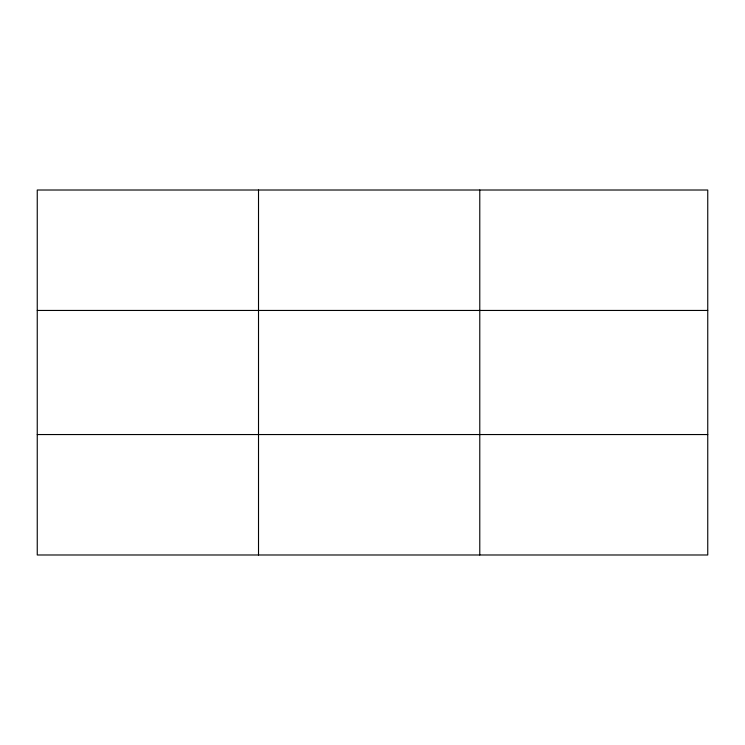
<?xml version="1.0" encoding="UTF-8"?>
<svg xmlns="http://www.w3.org/2000/svg" width="745" height="745" viewBox="0 0 745 745"><rect width="100%" height="100%" fill="white"/><g stroke="black" fill="none" stroke-linecap="round" stroke-linejoin="round"><path stroke-width="1.12" d="M258.515 554.988L258.515 190.012M479.78 554.988L479.78 190.012M707.75 434.549L707.75 554.988L37.25 554.988L37.25 190.012L707.75 190.012L707.75 434.549L37.25 434.549M37.25 310.451L707.75 310.451"/></g></svg>
